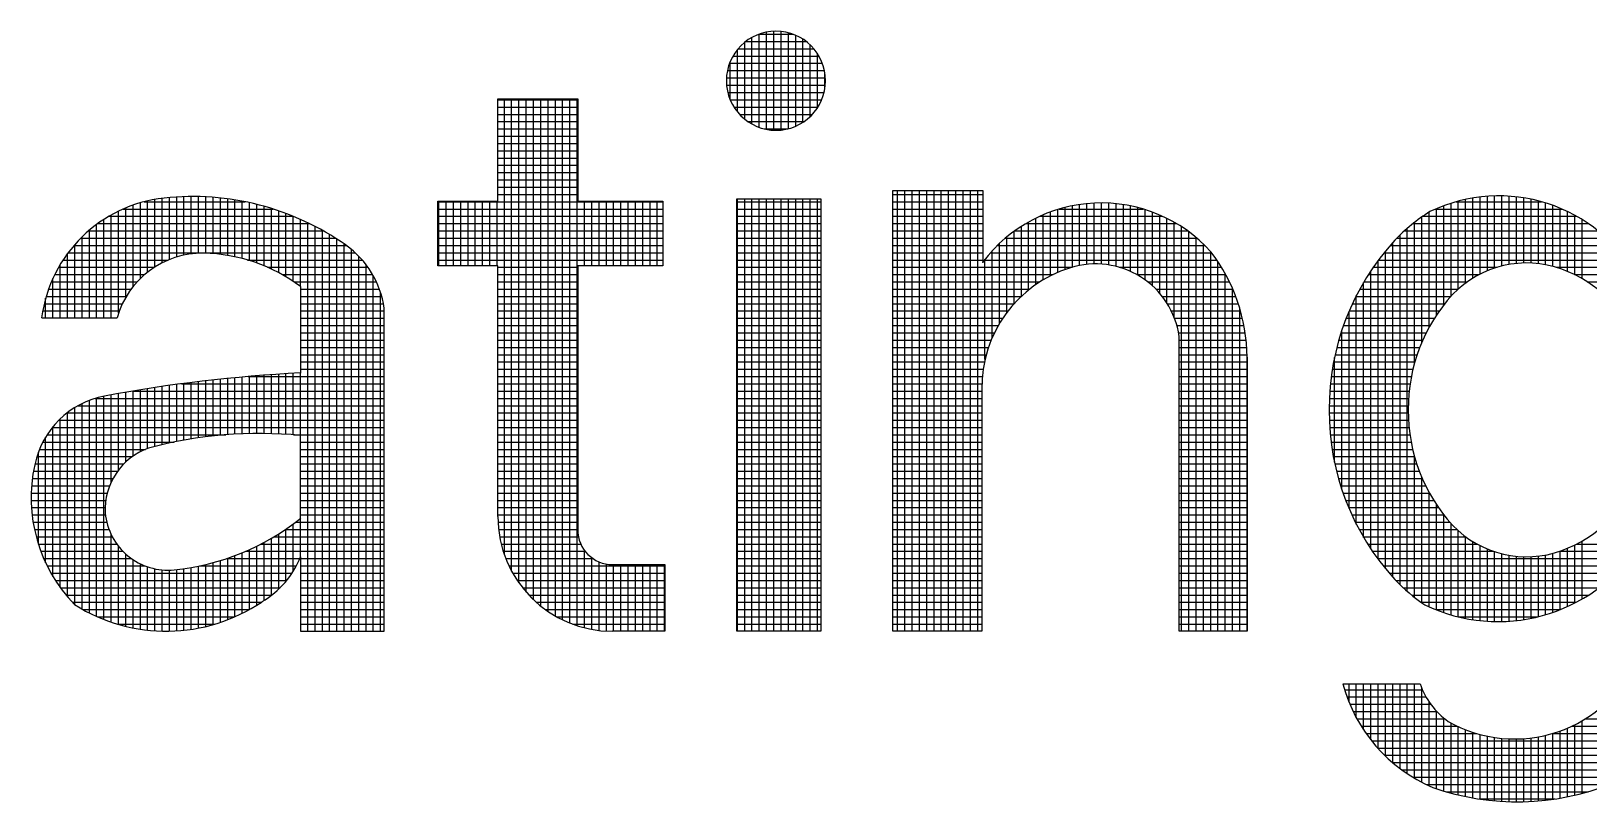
# Model space of a CAD drawing. Header units: inches. Extents: x 1155 to 1996, y 2 to 596.
# Drawn here: x 1873.246 to 1876.961, y 101.112 to 102.949 of the extents above; entities that cross this region are included whole.
import ezdxf

# ---------------------------------------------------------------- set-up
doc = ezdxf.new("R2010")
doc.units = ezdxf.units.IN
doc.header["$MEASUREMENT"] = 0
doc.layers.add('BG ÇÑ±¹Áö¿ª³\xad¹æ±â¼úÁÖ½ÄÈ¸»ç CI', color=7, linetype='Continuous')

msp = doc.modelspace()

# ---------------------------------------------------------------- linework, layer by layer
at = {"layer": 'BG ÇÑ±¹Áö¿ª³\xad¹æ±â¼úÁÖ½ÄÈ¸»ç CI', "color": 7, "linetype": 'Continuous', "lineweight": 25}
for p, q in [((1874.9653, 102.7275), (1874.9653, 102.9343)), ((1874.9817, 102.9418), (1875.0632, 102.9418)), ((1874.9826, 102.7196), (1874.9826, 102.9422)), ((1875, 102.7149), (1875, 102.9469)), ((1875.0174, 102.7128), (1875.0174, 102.949)), ((1875.0347, 102.7133), (1875.0347, 102.9484)), ((1875.0521, 102.7165), (1875.0521, 102.9453)), ((1875.0695, 102.7224), (1875.0695, 102.9393)), ((1874.9305, 102.7566), (1874.9305, 102.9052)), ((1874.9321, 102.9071), (1875.1128, 102.9071)), ((1874.9479, 102.7392), (1874.9479, 102.9226)), ((1874.9503, 102.9245), (1875.0947, 102.9245)), ((1875.0868, 102.7318), (1875.0868, 102.93)), ((1875.1042, 102.7455), (1875.1042, 102.9163)), ((1874.9118, 102.8724), (1875.1331, 102.8724)), ((1874.9132, 102.7859), (1874.9132, 102.8759)), ((1874.92, 102.8897), (1875.125, 102.8897)), ((1875.1216, 102.7665), (1875.1216, 102.8953)), ((1874.9045, 102.8376), (1875.1405, 102.8376)), ((1874.9068, 102.855), (1875.1382, 102.855)), ((1875.1389, 102.8107), (1875.1389, 102.8511)), ((1874.3592, 102.5441), (1874.3592, 102.7877)), ((1874.3592, 102.7877), (1874.5497, 102.7877)), ((1874.3749, 101.7007), (1874.3749, 102.7877)), ((1874.3922, 101.6617), (1874.3922, 102.7877)), ((1874.4096, 101.6338), (1874.4096, 102.7877)), ((1874.427, 101.6118), (1874.427, 102.7877)), ((1874.4443, 101.5937), (1874.4443, 102.7877)), ((1874.4617, 101.5785), (1874.4617, 102.7877)), ((1874.4791, 101.5657), (1874.4791, 102.7877)), ((1874.4964, 101.5548), (1874.4964, 102.7877)), ((1874.5138, 101.5457), (1874.5138, 102.7877)), ((1874.5312, 101.538), (1874.5312, 102.7877)), ((1874.5485, 101.5317), (1874.5485, 102.7877)), ((1874.5497, 102.7877), (1874.5497, 102.5441)), ((1874.9047, 102.8203), (1875.1402, 102.8203)), ((1874.9076, 102.8029), (1875.1373, 102.8029)), ((1874.3592, 102.7856), (1874.5497, 102.7856)), ((1874.3592, 102.7682), (1874.5497, 102.7682)), ((1874.3592, 102.7508), (1874.5497, 102.7508)), ((1874.9133, 102.7856), (1875.1316, 102.7856)), ((1874.9223, 102.7682), (1875.1226, 102.7682)), ((1874.9355, 102.7508), (1875.1094, 102.7508)), ((1874.3592, 102.7335), (1874.5497, 102.7335)), ((1874.3592, 102.7161), (1874.5497, 102.7161)), ((1874.9556, 102.7335), (1875.0894, 102.7335)), ((1874.9944, 102.7161), (1875.0506, 102.7161)), ((1874.3592, 102.6987), (1874.5497, 102.6987)), ((1874.3592, 102.6814), (1874.5497, 102.6814)), ((1874.3592, 102.664), (1874.5497, 102.664)), ((1874.3592, 102.6466), (1874.5497, 102.6466)), ((1874.3592, 102.6293), (1874.5497, 102.6293)), ((1874.3592, 102.6119), (1874.5497, 102.6119)), ((1874.3592, 102.5945), (1874.5497, 102.5945)), ((1874.3592, 102.5772), (1874.5497, 102.5772)), ((1875.3011, 101.5185), (1875.3011, 102.5689)), ((1875.3011, 102.5689), (1875.5159, 102.5689)), ((1875.3126, 101.5185), (1875.3126, 102.5689)), ((1875.3299, 101.5185), (1875.3299, 102.5689)), ((1875.3473, 101.5185), (1875.3473, 102.5689)), ((1875.3647, 101.5185), (1875.3647, 102.5689)), ((1875.382, 101.5185), (1875.382, 102.5689)), ((1875.3994, 101.5185), (1875.3994, 102.5689)), ((1875.4167, 101.5185), (1875.4167, 102.5689)), ((1875.4341, 101.5185), (1875.4341, 102.5689)), ((1875.4515, 101.5185), (1875.4515, 102.5689)), ((1875.4688, 101.5185), (1875.4688, 102.5689)), ((1875.4862, 101.5185), (1875.4862, 102.5689)), ((1875.5036, 101.5185), (1875.5036, 102.5689)), ((1875.5159, 102.5689), (1875.5159, 102.3987)), ((1873.4719, 102.3147), (1873.4719, 102.5277)), ((1873.4893, 102.3401), (1873.4893, 102.5343)), ((1873.5067, 102.3594), (1873.5067, 102.5399)), ((1873.5159, 102.5424), (1873.7565, 102.5424)), ((1873.524, 102.3747), (1873.524, 102.5445)), ((1873.5414, 102.387), (1873.5414, 102.548)), ((1873.5587, 102.3969), (1873.5587, 102.5506)), ((1873.5761, 102.4048), (1873.5761, 102.5524)), ((1873.5935, 102.4108), (1873.5935, 102.5537)), ((1873.6108, 102.4153), (1873.6108, 102.5545)), ((1873.6282, 102.4182), (1873.6282, 102.5549)), ((1873.6456, 102.4197), (1873.6456, 102.5547)), ((1873.6629, 102.4197), (1873.6629, 102.5541)), ((1873.6803, 102.4187), (1873.6803, 102.553)), ((1873.6977, 102.4169), (1873.6977, 102.5514)), ((1873.715, 102.4144), (1873.715, 102.5494)), ((1873.7324, 102.4111), (1873.7324, 102.5468)), ((1873.7498, 102.4069), (1873.7498, 102.5438)), ((1873.7671, 102.402), (1873.7671, 102.5402)), ((1873.7845, 102.3962), (1873.7845, 102.5361)), ((1873.8018, 102.3896), (1873.8018, 102.5316)), ((1873.8192, 102.382), (1873.8192, 102.5264)), ((1874.2164, 102.3894), (1874.2164, 102.5441)), ((1874.2164, 102.5441), (1874.3592, 102.5441)), ((1874.2164, 102.5424), (1874.7531, 102.5424)), ((1874.2186, 102.3894), (1874.2186, 102.5441)), ((1874.236, 102.3894), (1874.236, 102.5441)), ((1874.2533, 102.3894), (1874.2533, 102.5441)), ((1874.2707, 102.3894), (1874.2707, 102.5441)), ((1874.2881, 102.3894), (1874.2881, 102.5441)), ((1874.3054, 102.3894), (1874.3054, 102.5441)), ((1874.3228, 102.3894), (1874.3228, 102.5441)), ((1874.3401, 102.3894), (1874.3401, 102.5441)), ((1874.3575, 102.3894), (1874.3575, 102.5441)), ((1874.3592, 102.5598), (1874.5497, 102.5598)), ((1874.5497, 102.5441), (1874.7531, 102.5441)), ((1874.5659, 102.3894), (1874.5659, 102.5441)), ((1874.5833, 102.3894), (1874.5833, 102.5441)), ((1874.6006, 102.3894), (1874.6006, 102.5441)), ((1874.618, 102.3894), (1874.618, 102.5441)), ((1874.6353, 102.3894), (1874.6353, 102.5441)), ((1874.6527, 102.3894), (1874.6527, 102.5441)), ((1874.6701, 102.3894), (1874.6701, 102.5441)), ((1874.6874, 102.3894), (1874.6874, 102.5441)), ((1874.7048, 102.3894), (1874.7048, 102.5441)), ((1874.7222, 102.3894), (1874.7222, 102.5441)), ((1874.7395, 102.3894), (1874.7395, 102.5441)), ((1874.7531, 102.5441), (1874.7531, 102.3894)), ((1874.9295, 102.5494), (1875.1292, 102.5494)), ((1874.9295, 101.5185), (1874.9295, 102.5494)), ((1874.9295, 102.5424), (1875.1292, 102.5424)), ((1874.9305, 101.5185), (1874.9305, 102.5494)), ((1874.9479, 101.5185), (1874.9479, 102.5494)), ((1874.9653, 101.5185), (1874.9653, 102.5494)), ((1874.9826, 101.5185), (1874.9826, 102.5494)), ((1875, 101.5185), (1875, 102.5494)), ((1875.0174, 101.5185), (1875.0174, 102.5494)), ((1875.0347, 101.5185), (1875.0347, 102.5494)), ((1875.0521, 101.5185), (1875.0521, 102.5494)), ((1875.0695, 101.5185), (1875.0695, 102.5494)), ((1875.0868, 101.5185), (1875.0868, 102.5494)), ((1875.1042, 101.5185), (1875.1042, 102.5494)), ((1875.1216, 101.5185), (1875.1216, 102.5494)), ((1875.1292, 102.5494), (1875.1292, 101.5185)), ((1875.3011, 102.5598), (1875.5159, 102.5598)), ((1875.3011, 102.5424), (1875.5159, 102.5424)), ((1875.7119, 102.3806), (1875.7119, 102.529)), ((1875.7293, 102.3862), (1875.7293, 102.5329)), ((1875.7467, 102.3904), (1875.7467, 102.5359)), ((1875.764, 102.393), (1875.764, 102.538)), ((1875.7814, 102.3941), (1875.7814, 102.5392)), ((1875.7988, 102.3936), (1875.7988, 102.5396)), ((1875.8161, 102.3917), (1875.8161, 102.5391)), ((1875.8335, 102.3882), (1875.8335, 102.5378)), ((1875.8509, 102.383), (1875.8509, 102.5356)), ((1875.8682, 102.3761), (1875.8682, 102.5325)), ((1875.8856, 102.3672), (1875.8856, 102.5286)), ((1876.5975, 102.272), (1876.5975, 102.5259)), ((1876.6149, 102.2962), (1876.6149, 102.5328)), ((1876.6323, 102.3171), (1876.6323, 102.5388)), ((1876.6446, 102.5424), (1876.8483, 102.5424)), ((1876.6496, 102.3344), (1876.6496, 102.5438)), ((1876.667, 102.3485), (1876.667, 102.548)), ((1876.6844, 102.3602), (1876.6844, 102.5513)), ((1876.7017, 102.3699), (1876.7017, 102.5538)), ((1876.7191, 102.3779), (1876.7191, 102.5554)), ((1876.7364, 102.3843), (1876.7364, 102.5563)), ((1876.7538, 102.3892), (1876.7538, 102.5563)), ((1876.7712, 102.3929), (1876.7712, 102.5556)), ((1876.7885, 102.3952), (1876.7885, 102.5541)), ((1876.8059, 102.3963), (1876.8059, 102.5517)), ((1876.8233, 102.3962), (1876.8233, 102.5485)), ((1876.8406, 102.3948), (1876.8406, 102.5445)), ((1876.858, 102.3922), (1876.858, 102.5396)), ((1876.8754, 102.3883), (1876.8754, 102.5338)), ((1876.8927, 102.383), (1876.8927, 102.527)), ((1873.4053, 102.4904), (1873.9099, 102.4904)), ((1873.4198, 102.266), (1873.4198, 102.5003)), ((1873.4319, 102.5077), (1873.8713, 102.5077)), ((1873.4372, 102.266), (1873.4372, 102.5107)), ((1873.4546, 102.2764), (1873.4546, 102.5198)), ((1873.4659, 102.5251), (1873.8235, 102.5251)), ((1873.8366, 102.3733), (1873.8366, 102.5208)), ((1873.8539, 102.3637), (1873.8539, 102.5145)), ((1873.8713, 102.3528), (1873.8713, 102.5077)), ((1873.8887, 102.3407), (1873.8887, 102.5003)), ((1873.906, 101.5185), (1873.906, 102.4922)), ((1874.2164, 102.5251), (1874.7531, 102.5251)), ((1874.2164, 102.5077), (1874.7531, 102.5077)), ((1874.2164, 102.4904), (1874.7531, 102.4904)), ((1874.9295, 102.5251), (1875.1292, 102.5251)), ((1874.9295, 102.5077), (1875.1292, 102.5077)), ((1874.9295, 102.4904), (1875.1292, 102.4904)), ((1875.3011, 102.5251), (1875.5159, 102.5251)), ((1875.3011, 102.5077), (1875.5159, 102.5077)), ((1875.3011, 102.4904), (1875.5159, 102.4904)), ((1875.6182, 102.4904), (1875.9778, 102.4904)), ((1875.6251, 102.3324), (1875.6251, 102.4944)), ((1875.6425, 102.3453), (1875.6425, 102.5035)), ((1875.6514, 102.5077), (1875.9445, 102.5077)), ((1875.6598, 102.3563), (1875.6598, 102.5114)), ((1875.6772, 102.3658), (1875.6772, 102.5183)), ((1875.6946, 102.3739), (1875.6946, 102.5241)), ((1875.6978, 102.5251), (1875.8982, 102.5251)), ((1875.903, 102.3559), (1875.903, 102.5236)), ((1875.9203, 102.3418), (1875.9203, 102.5177)), ((1875.9377, 102.3239), (1875.9377, 102.5108)), ((1875.955, 102.3004), (1875.955, 102.5027)), ((1875.9724, 102.2659), (1875.9724, 102.4935)), ((1876.5419, 102.4904), (1876.96, 102.4904)), ((1876.5454, 102.158), (1876.5454, 102.4932)), ((1876.5628, 102.2074), (1876.5628, 102.5061)), ((1876.5652, 102.5077), (1876.9321, 102.5077)), ((1876.5802, 102.2432), (1876.5802, 102.5177)), ((1876.5957, 102.5251), (1876.8972, 102.5251)), ((1876.9101, 102.3763), (1876.9101, 102.5192)), ((1876.9275, 102.3684), (1876.9275, 102.5103)), ((1876.9448, 102.3591), (1876.9448, 102.5002)), ((1873.3647, 102.4556), (1873.9717, 102.4556)), ((1873.3677, 102.266), (1873.3677, 102.4586)), ((1873.3834, 102.473), (1873.9428, 102.473)), ((1873.3851, 102.266), (1873.3851, 102.4745)), ((1873.4025, 102.266), (1873.4025, 102.4883)), ((1873.9234, 101.5185), (1873.9234, 102.4835)), ((1873.9408, 101.5185), (1873.9408, 102.4742)), ((1873.9581, 101.5185), (1873.9581, 102.4641)), ((1873.9755, 101.5185), (1873.9755, 102.4532)), ((1874.2164, 102.473), (1874.7531, 102.473)), ((1874.2164, 102.4556), (1874.7531, 102.4556)), ((1874.9295, 102.473), (1875.1292, 102.473)), ((1874.9295, 102.4556), (1875.1292, 102.4556)), ((1875.3011, 102.473), (1875.5159, 102.473)), ((1875.3011, 102.4556), (1875.5159, 102.4556)), ((1875.5695, 102.4556), (1876.0264, 102.4556)), ((1875.573, 102.2786), (1875.573, 102.4586)), ((1875.5904, 102.2997), (1875.5904, 102.4721)), ((1875.5917, 102.473), (1876.0043, 102.473)), ((1875.6078, 102.3173), (1875.6078, 102.4839)), ((1875.9898, 101.5185), (1875.9898, 102.4829)), ((1876.0071, 101.5185), (1876.0071, 102.4709)), ((1876.0245, 101.5185), (1876.0245, 102.4573)), ((1876.5033, 102.4556), (1877.0035, 102.4556)), ((1876.5107, 101.6295), (1876.5107, 102.4629)), ((1876.5214, 102.473), (1876.9834, 102.473)), ((1876.5281, 101.6136), (1876.5281, 102.4789)), ((1873.333, 102.266), (1873.333, 102.4187)), ((1873.3347, 102.4209), (1874.0189, 102.4209)), ((1873.3486, 102.4383), (1873.9975, 102.4383)), ((1873.3504, 102.266), (1873.3504, 102.4403)), ((1873.9929, 101.5185), (1873.9929, 102.4415)), ((1874.0102, 101.5185), (1874.0102, 102.4285)), ((1874.2164, 102.4383), (1874.7531, 102.4383)), ((1874.2164, 102.4209), (1874.7531, 102.4209)), ((1874.9295, 102.4383), (1875.1292, 102.4383)), ((1874.9295, 102.4209), (1875.1292, 102.4209)), ((1875.3011, 102.4383), (1875.5159, 102.4383)), ((1875.3011, 102.4209), (1875.5159, 102.4209)), ((1875.534, 102.4209), (1876.0616, 102.4209)), ((1875.5383, 102.2189), (1875.5383, 102.4256)), ((1875.5505, 102.4383), (1876.0454, 102.4383)), ((1875.5557, 102.2527), (1875.5557, 102.4432)), ((1876.0419, 101.5185), (1876.0419, 102.4417)), ((1876.0592, 101.5185), (1876.0592, 102.4239)), ((1876.4728, 102.4209), (1877.0366, 102.4209)), ((1876.476, 101.6677), (1876.476, 102.4247)), ((1876.4874, 102.4383), (1877.0211, 102.4383)), ((1876.4933, 101.6474), (1876.4933, 102.445)), ((1873.3119, 102.3862), (1873.5401, 102.3862)), ((1873.3156, 102.266), (1873.3156, 102.3926)), ((1873.3225, 102.4035), (1873.5731, 102.4035)), ((1873.7621, 102.4035), (1874.0358, 102.4035)), ((1873.8099, 102.3862), (1874.0495, 102.3862)), ((1874.0276, 101.5185), (1874.0276, 102.4125)), ((1874.045, 101.5185), (1874.045, 102.3924)), ((1874.2164, 102.4035), (1874.7531, 102.4035)), ((1874.3592, 102.3894), (1874.2164, 102.3894)), ((1874.3592, 101.7919), (1874.3592, 102.3894)), ((1874.3592, 102.3862), (1874.5497, 102.3862)), ((1874.7531, 102.3894), (1874.5497, 102.3894)), ((1874.5497, 102.3894), (1874.5497, 101.7604)), ((1874.9295, 102.4035), (1875.1292, 102.4035)), ((1874.9295, 102.3862), (1875.1292, 102.3862)), ((1875.3011, 102.4035), (1875.5159, 102.4035)), ((1875.3011, 102.3862), (1875.7292, 102.3862)), ((1875.5196, 102.4035), (1876.074, 102.4035)), ((1875.5209, 102.166), (1875.5209, 102.4052)), ((1875.841, 102.3862), (1876.0851, 102.3862)), ((1876.0766, 101.5185), (1876.0766, 102.3996)), ((1876.4413, 101.7146), (1876.4413, 102.3778)), ((1876.4469, 102.3862), (1876.7425, 102.3862)), ((1876.4586, 101.6899), (1876.4586, 102.4025)), ((1876.4594, 102.4035), (1877.0503, 102.4035)), ((1876.8828, 102.3862), (1877.0624, 102.3862)), ((1873.2947, 102.3514), (1873.4989, 102.3514)), ((1873.2983, 102.266), (1873.2983, 102.3596)), ((1873.3026, 102.3688), (1873.5169, 102.3688)), ((1873.845, 102.3688), (1874.0607, 102.3688)), ((1873.8734, 102.3514), (1874.0697, 102.3514)), ((1873.889, 102.3404), (1873.889, 102.1341)), ((1874.0623, 101.5185), (1874.0623, 102.3659)), ((1874.3592, 102.3688), (1874.5497, 102.3688)), ((1874.3592, 102.3514), (1874.5497, 102.3514)), ((1874.9295, 102.3688), (1875.1292, 102.3688)), ((1874.9295, 102.3514), (1875.1292, 102.3514)), ((1875.3011, 102.3688), (1875.6833, 102.3688)), ((1875.3011, 102.3514), (1875.6518, 102.3514)), ((1875.8827, 102.3688), (1876.0951, 102.3688)), ((1875.9089, 102.3514), (1876.104, 102.3514)), ((1876.094, 101.5185), (1876.094, 102.3708)), ((1876.4239, 101.7422), (1876.4239, 102.3502)), ((1876.4246, 102.3514), (1876.6711, 102.3514)), ((1876.4353, 102.3688), (1876.6996, 102.3688)), ((1876.9266, 102.3688), (1877.0732, 102.3688)), ((1876.9574, 102.3514), (1877.2649, 102.3514)), ((1873.2809, 102.266), (1873.2809, 102.3122)), ((1873.2822, 102.3167), (1873.4731, 102.3167)), ((1873.2879, 102.3341), (1873.4846, 102.3341)), ((1873.889, 102.3341), (1874.0769, 102.3341)), ((1873.889, 102.3167), (1874.0825, 102.3167)), ((1874.0797, 101.5185), (1874.0797, 102.3261)), ((1874.3592, 102.3341), (1874.5497, 102.3341)), ((1874.3592, 102.3167), (1874.5497, 102.3167)), ((1874.9295, 102.3341), (1875.1292, 102.3341)), ((1874.9295, 102.3167), (1875.1292, 102.3167)), ((1875.3011, 102.3341), (1875.6273, 102.3341)), ((1875.3011, 102.3167), (1875.6071, 102.3167)), ((1875.9283, 102.3341), (1876.1119, 102.3341)), ((1875.9436, 102.3167), (1876.1189, 102.3167)), ((1876.1113, 101.5185), (1876.1113, 102.3354)), ((1876.4056, 102.3167), (1876.6319, 102.3167)), ((1876.4065, 101.7738), (1876.4065, 102.3186)), ((1876.4147, 102.3341), (1876.6493, 102.3341)), ((1873.2714, 102.266), (1873.4513, 102.266)), ((1873.2739, 102.282), (1873.4565, 102.282)), ((1873.2776, 102.2993), (1873.4638, 102.2993)), ((1873.889, 102.2993), (1874.0865, 102.2993)), ((1873.889, 102.282), (1874.0883, 102.282)), ((1874.0883, 101.5185), (1874.0883, 102.2888)), ((1874.3592, 102.2993), (1874.5497, 102.2993)), ((1874.3592, 102.282), (1874.5497, 102.282)), ((1874.9295, 102.2993), (1875.1292, 102.2993)), ((1874.9295, 102.282), (1875.1292, 102.282)), ((1875.3011, 102.2993), (1875.5901, 102.2993)), ((1875.3011, 102.282), (1875.5756, 102.282)), ((1875.9557, 102.2993), (1876.1251, 102.2993)), ((1875.9653, 102.282), (1876.1304, 102.282)), ((1876.1287, 101.5185), (1876.1287, 102.2877)), ((1876.3892, 101.811), (1876.3892, 102.2815)), ((1876.3894, 102.282), (1876.6044, 102.282)), ((1876.3971, 102.2993), (1876.6173, 102.2993)), ((1873.889, 102.2646), (1874.0883, 102.2646)), ((1873.889, 102.2473), (1874.0883, 102.2473)), ((1873.889, 102.2299), (1874.0883, 102.2299)), ((1874.3592, 102.2646), (1874.5497, 102.2646)), ((1874.3592, 102.2473), (1874.5497, 102.2473)), ((1874.3592, 102.2299), (1874.5497, 102.2299)), ((1874.9295, 102.2646), (1875.1292, 102.2646)), ((1874.9295, 102.2473), (1875.1292, 102.2473)), ((1874.9295, 102.2299), (1875.1292, 102.2299)), ((1875.3011, 102.2646), (1875.5631, 102.2646)), ((1875.3011, 102.2473), (1875.5525, 102.2473)), ((1875.3011, 102.2299), (1875.5433, 102.2299)), ((1875.9729, 102.2646), (1876.1348, 102.2646)), ((1875.9786, 102.2473), (1876.1386, 102.2473)), ((1875.9827, 102.2299), (1876.1415, 102.2299)), ((1876.37, 102.2299), (1876.5732, 102.2299)), ((1876.3718, 101.8569), (1876.3718, 102.2355)), ((1876.3758, 102.2473), (1876.5824, 102.2473)), ((1876.3823, 102.2646), (1876.5928, 102.2646)), ((1873.889, 102.2125), (1874.0883, 102.2125)), ((1873.889, 102.1952), (1874.0883, 102.1952)), ((1874.3592, 102.2125), (1874.5497, 102.2125)), ((1874.3592, 102.1952), (1874.5497, 102.1952)), ((1874.9295, 102.2125), (1875.1292, 102.2125)), ((1874.9295, 102.1952), (1875.1292, 102.1952)), ((1875.3011, 102.2125), (1875.5356, 102.2125)), ((1875.3011, 102.1952), (1875.5291, 102.1952)), ((1875.984, 101.5185), (1875.984, 102.2215)), ((1875.984, 102.2125), (1876.1437, 102.2125)), ((1875.984, 102.1952), (1876.1452, 102.1952)), ((1876.36, 102.1952), (1876.5578, 102.1952)), ((1876.3647, 102.2125), (1876.565, 102.2125)), ((1873.889, 102.1778), (1874.0883, 102.1778)), ((1873.889, 102.1604), (1874.0883, 102.1604)), ((1874.3592, 102.1778), (1874.5497, 102.1778)), ((1874.3592, 102.1604), (1874.5497, 102.1604)), ((1874.9295, 102.1778), (1875.1292, 102.1778)), ((1874.9295, 102.1604), (1875.1292, 102.1604)), ((1875.3011, 102.1778), (1875.5239, 102.1778)), ((1875.3011, 102.1604), (1875.5197, 102.1604)), ((1875.984, 102.1778), (1876.146, 102.1778)), ((1875.984, 102.1604), (1876.1461, 102.1604)), ((1876.1461, 101.5185), (1876.1461, 102.1737)), ((1876.1461, 102.172), (1876.1461, 101.5185)), ((1876.3523, 102.1604), (1876.5461, 102.1604)), ((1876.3544, 101.9213), (1876.3544, 102.1712)), ((1876.3559, 102.1778), (1876.5515, 102.1778)), ((1873.6803, 101.9839), (1873.6803, 102.1175)), ((1873.6977, 101.9857), (1873.6977, 102.1194)), ((1873.715, 101.9871), (1873.715, 102.1211)), ((1873.7324, 101.9883), (1873.7324, 102.1228)), ((1873.7498, 101.9891), (1873.7498, 102.1244)), ((1873.7642, 102.1257), (1874.0883, 102.1257)), ((1873.7671, 101.9897), (1873.7671, 102.1259)), ((1873.7845, 101.9899), (1873.7845, 102.1274)), ((1873.8018, 101.9899), (1873.8018, 102.1287)), ((1873.8192, 101.9896), (1873.8192, 102.13)), ((1873.8366, 101.9889), (1873.8366, 102.1311)), ((1873.8539, 101.988), (1873.8539, 102.1322)), ((1873.8713, 101.9868), (1873.8713, 102.1332)), ((1873.8887, 101.9853), (1873.8887, 102.1341)), ((1873.889, 102.1431), (1874.0883, 102.1431)), ((1874.3592, 102.1431), (1874.5497, 102.1431)), ((1874.3592, 102.1257), (1874.5497, 102.1257)), ((1874.9295, 102.1431), (1875.1292, 102.1431)), ((1874.9295, 102.1257), (1875.1292, 102.1257)), ((1875.3011, 102.1431), (1875.5167, 102.1431)), ((1875.3011, 102.1257), (1875.5147, 102.1257)), ((1875.984, 102.1431), (1876.1461, 102.1431)), ((1875.984, 102.1257), (1876.1461, 102.1257)), ((1876.3467, 102.1257), (1876.5378, 102.1257)), ((1876.3492, 102.1431), (1876.5416, 102.1431)), ((1873.4372, 101.874), (1873.4372, 102.0821)), ((1873.4546, 101.9028), (1873.4546, 102.0852)), ((1873.4719, 101.922), (1873.4719, 102.0882)), ((1873.4882, 102.091), (1874.0883, 102.091)), ((1873.4893, 101.936), (1873.4893, 102.0912)), ((1873.5067, 101.9465), (1873.5067, 102.094)), ((1873.524, 101.9542), (1873.524, 102.0967)), ((1873.5414, 101.9589), (1873.5414, 102.0994)), ((1873.5587, 101.9631), (1873.5587, 102.102)), ((1873.5761, 101.967), (1873.5761, 102.1045)), ((1873.5935, 101.9706), (1873.5935, 102.1069)), ((1873.6046, 102.1083), (1874.0883, 102.1083)), ((1873.6108, 101.9739), (1873.6108, 102.1092)), ((1873.6282, 101.9769), (1873.6282, 102.1114)), ((1873.6456, 101.9795), (1873.6456, 102.1135)), ((1873.6629, 101.9819), (1873.6629, 102.1155)), ((1874.3592, 102.1083), (1874.5497, 102.1083)), ((1874.3592, 102.091), (1874.5497, 102.091)), ((1874.9295, 102.1083), (1875.1292, 102.1083)), ((1874.9295, 102.091), (1875.1292, 102.091)), ((1875.3011, 102.1083), (1875.5137, 102.1083)), ((1875.3011, 102.091), (1875.5136, 102.091)), ((1875.5136, 102.0945), (1875.5136, 101.5185)), ((1875.984, 102.1083), (1876.1461, 102.1083)), ((1875.984, 102.091), (1876.1461, 102.091)), ((1876.3432, 102.091), (1876.5327, 102.091)), ((1876.3447, 102.1083), (1876.5349, 102.1083)), ((1873.3504, 101.5817), (1873.3504, 102.0516)), ((1873.3583, 102.0562), (1874.0883, 102.0562)), ((1873.3677, 101.5713), (1873.3677, 102.0612)), ((1873.3851, 101.562), (1873.3851, 102.0688)), ((1873.399, 102.0736), (1874.0883, 102.0736)), ((1873.4025, 101.5538), (1873.4025, 102.0747)), ((1873.4198, 101.5465), (1873.4198, 102.0789)), ((1874.3592, 102.0736), (1874.5497, 102.0736)), ((1874.3592, 102.0562), (1874.5497, 102.0562)), ((1874.9295, 102.0736), (1875.1292, 102.0736)), ((1874.9295, 102.0562), (1875.1292, 102.0562)), ((1875.3011, 102.0736), (1875.5136, 102.0736)), ((1875.3011, 102.0562), (1875.5136, 102.0562)), ((1875.984, 102.0736), (1876.1461, 102.0736)), ((1875.984, 102.0562), (1876.1461, 102.0562)), ((1876.3418, 102.0562), (1876.5306, 102.0562)), ((1876.3422, 102.0736), (1876.5312, 102.0736)), ((1873.2983, 101.649), (1873.2983, 102.006)), ((1873.3123, 102.0215), (1874.0883, 102.0215)), ((1873.3156, 101.6227), (1873.3156, 102.0247)), ((1873.3321, 102.0389), (1874.0883, 102.0389)), ((1873.333, 101.6006), (1873.333, 102.0396)), ((1874.3592, 102.0389), (1874.5497, 102.0389)), ((1874.3592, 102.0215), (1874.5497, 102.0215)), ((1874.9295, 102.0389), (1875.1292, 102.0389)), ((1874.9295, 102.0215), (1875.1292, 102.0215)), ((1875.3011, 102.0389), (1875.5136, 102.0389)), ((1875.3011, 102.0215), (1875.5136, 102.0215)), ((1875.984, 102.0389), (1876.1461, 102.0389)), ((1875.984, 102.0215), (1876.1461, 102.0215)), ((1876.3418, 102.0389), (1876.5305, 102.0389)), ((1876.3421, 102.0215), (1876.5311, 102.0215)), ((1873.2742, 101.9694), (1873.5875, 101.9694)), ((1873.2809, 101.6816), (1873.2809, 101.9815)), ((1873.2842, 101.9868), (1873.7108, 101.9868)), ((1873.2968, 102.0041), (1874.0883, 102.0041)), ((1873.8716, 101.9868), (1874.0883, 101.9868)), ((1873.889, 101.7879), (1873.889, 101.9854)), ((1873.889, 101.9694), (1874.0883, 101.9694)), ((1874.3592, 102.0041), (1874.5497, 102.0041)), ((1874.3592, 101.9868), (1874.5497, 101.9868)), ((1874.3592, 101.9694), (1874.5497, 101.9694)), ((1874.9295, 102.0041), (1875.1292, 102.0041)), ((1874.9295, 101.9868), (1875.1292, 101.9868)), ((1874.9295, 101.9694), (1875.1292, 101.9694)), ((1875.3011, 102.0041), (1875.5136, 102.0041)), ((1875.3011, 101.9868), (1875.5136, 101.9868)), ((1875.3011, 101.9694), (1875.5136, 101.9694)), ((1875.984, 102.0041), (1876.1461, 102.0041)), ((1875.984, 101.9868), (1876.1461, 101.9868)), ((1875.984, 101.9694), (1876.1461, 101.9694)), ((1876.343, 102.0041), (1876.5324, 102.0041)), ((1876.3444, 101.9868), (1876.5345, 101.9868)), ((1876.3464, 101.9694), (1876.5373, 101.9694)), ((1873.2599, 101.9347), (1873.4874, 101.9347)), ((1873.2635, 101.7258), (1873.2635, 101.9454)), ((1873.2661, 101.9521), (1873.5187, 101.9521)), ((1873.889, 101.9521), (1874.0883, 101.9521)), ((1873.889, 101.9347), (1874.0883, 101.9347)), ((1874.3592, 101.9521), (1874.5497, 101.9521)), ((1874.3592, 101.9347), (1874.5497, 101.9347)), ((1874.9295, 101.9521), (1875.1292, 101.9521)), ((1874.9295, 101.9347), (1875.1292, 101.9347)), ((1875.3011, 101.9521), (1875.5136, 101.9521)), ((1875.3011, 101.9347), (1875.5136, 101.9347)), ((1875.984, 101.9521), (1876.1461, 101.9521)), ((1875.984, 101.9347), (1876.1461, 101.9347)), ((1876.3488, 101.9521), (1876.5409, 101.9521)), ((1876.3518, 101.9347), (1876.5454, 101.9347)), ((1876.5454, 101.5993), (1876.5454, 101.9344)), ((1873.2519, 101.9), (1873.4525, 101.9)), ((1873.2554, 101.9173), (1873.4672, 101.9173)), ((1873.889, 101.9173), (1874.0883, 101.9173)), ((1873.889, 101.9), (1874.0883, 101.9)), ((1874.3592, 101.9173), (1874.5497, 101.9173)), ((1874.3592, 101.9), (1874.5497, 101.9)), ((1874.9295, 101.9173), (1875.1292, 101.9173)), ((1874.9295, 101.9), (1875.1292, 101.9)), ((1875.3011, 101.9173), (1875.5136, 101.9173)), ((1875.3011, 101.9), (1875.5136, 101.9)), ((1875.984, 101.9173), (1876.1461, 101.9173)), ((1875.984, 101.9), (1876.1461, 101.9)), ((1876.3553, 101.9173), (1876.5506, 101.9173)), ((1876.3593, 101.9), (1876.5568, 101.9)), ((1873.2474, 101.8652), (1873.4334, 101.8652)), ((1873.2492, 101.8826), (1873.4415, 101.8826)), ((1873.889, 101.8826), (1874.0883, 101.8826)), ((1873.889, 101.8652), (1874.0883, 101.8652)), ((1874.3592, 101.8826), (1874.5497, 101.8826)), ((1874.3592, 101.8652), (1874.5497, 101.8652)), ((1874.9295, 101.8826), (1875.1292, 101.8826)), ((1874.9295, 101.8652), (1875.1292, 101.8652)), ((1875.3011, 101.8826), (1875.5136, 101.8826)), ((1875.3011, 101.8652), (1875.5136, 101.8652)), ((1875.984, 101.8826), (1876.1461, 101.8826)), ((1875.984, 101.8652), (1876.1461, 101.8652)), ((1876.3639, 101.8826), (1876.5638, 101.8826)), ((1876.3691, 101.8652), (1876.5719, 101.8652)), ((1876.5628, 101.5864), (1876.5628, 101.885)), ((1873.2464, 101.8305), (1873.4243, 101.8305)), ((1873.2465, 101.8479), (1873.4278, 101.8479)), ((1873.889, 101.8479), (1874.0883, 101.8479)), ((1873.889, 101.8305), (1874.0883, 101.8305)), ((1874.3592, 101.8479), (1874.5497, 101.8479)), ((1874.3592, 101.8305), (1874.5497, 101.8305)), ((1874.9295, 101.8479), (1875.1292, 101.8479)), ((1874.9295, 101.8305), (1875.1292, 101.8305)), ((1875.3011, 101.8479), (1875.5136, 101.8479)), ((1875.3011, 101.8305), (1875.5136, 101.8305)), ((1875.984, 101.8479), (1876.1461, 101.8479)), ((1875.984, 101.8305), (1876.1461, 101.8305)), ((1876.3749, 101.8479), (1876.5809, 101.8479)), ((1876.3812, 101.8305), (1876.5911, 101.8305)), ((1876.5802, 101.5767), (1876.5802, 101.8492)), ((1876.5975, 101.5694), (1876.5975, 101.8205)), ((1873.2471, 101.8131), (1873.4228, 101.8131)), ((1873.2486, 101.7958), (1873.4235, 101.7958)), ((1873.8887, 101.6952), (1873.8887, 101.7876)), ((1873.889, 101.8131), (1874.0883, 101.8131)), ((1873.889, 101.7958), (1874.0883, 101.7958)), ((1874.3592, 101.8131), (1874.5497, 101.8131)), ((1874.3592, 101.7958), (1874.5497, 101.7958)), ((1874.9295, 101.8131), (1875.1292, 101.8131)), ((1874.9295, 101.7958), (1875.1292, 101.7958)), ((1875.3011, 101.8131), (1875.5136, 101.8131)), ((1875.3011, 101.7958), (1875.5136, 101.7958)), ((1875.984, 101.8131), (1876.1461, 101.8131)), ((1875.984, 101.7958), (1876.1461, 101.7958)), ((1876.3882, 101.8131), (1876.6025, 101.8131)), ((1876.3959, 101.7958), (1876.6152, 101.7958)), ((1876.6149, 101.563), (1876.6149, 101.7962)), ((1873.251, 101.7784), (1873.4267, 101.7784)), ((1873.2542, 101.761), (1873.4321, 101.761)), ((1873.4372, 101.5401), (1873.4372, 101.7491)), ((1873.8366, 101.6187), (1873.8366, 101.7506)), ((1873.8525, 101.761), (1874.0883, 101.761)), ((1873.8539, 101.6372), (1873.8539, 101.762)), ((1873.8713, 101.6611), (1873.8713, 101.7743)), ((1873.8768, 101.7784), (1874.0883, 101.7784)), ((1874.3596, 101.7784), (1874.5497, 101.7784)), ((1874.361, 101.761), (1874.5497, 101.761)), ((1874.9295, 101.7784), (1875.1292, 101.7784)), ((1874.9295, 101.761), (1875.1292, 101.761)), ((1875.3011, 101.7784), (1875.5136, 101.7784)), ((1875.3011, 101.761), (1875.5136, 101.761)), ((1875.984, 101.7784), (1876.1461, 101.7784)), ((1875.984, 101.761), (1876.1461, 101.761)), ((1876.4042, 101.7784), (1876.6295, 101.7784)), ((1876.4133, 101.761), (1876.6463, 101.761)), ((1876.6323, 101.5575), (1876.6323, 101.7753)), ((1876.6496, 101.5529), (1876.6496, 101.758)), ((1873.2584, 101.7437), (1873.4399, 101.7437)), ((1873.2634, 101.7263), (1873.4507, 101.7263)), ((1873.2694, 101.709), (1873.4654, 101.709)), ((1873.4546, 101.5347), (1873.4546, 101.7212)), ((1873.7573, 101.709), (1874.0883, 101.709)), ((1873.7671, 101.5705), (1873.7671, 101.7133)), ((1873.7845, 101.5808), (1873.7845, 101.7215)), ((1873.794, 101.7263), (1874.0883, 101.7263)), ((1873.8018, 101.5919), (1873.8018, 101.7304)), ((1873.8192, 101.6039), (1873.8192, 101.7401)), ((1873.8252, 101.7437), (1874.0883, 101.7437)), ((1874.3635, 101.7437), (1874.5514, 101.7437)), ((1874.3672, 101.7263), (1874.557, 101.7263)), ((1874.3721, 101.709), (1874.5676, 101.709)), ((1874.5659, 101.5268), (1874.5659, 101.7111)), ((1874.9295, 101.7437), (1875.1292, 101.7437)), ((1874.9295, 101.7263), (1875.1292, 101.7263)), ((1874.9295, 101.709), (1875.1292, 101.709)), ((1875.3011, 101.7437), (1875.5136, 101.7437)), ((1875.3011, 101.7263), (1875.5136, 101.7263)), ((1875.3011, 101.709), (1875.5136, 101.709)), ((1875.984, 101.7437), (1876.1461, 101.7437)), ((1875.984, 101.7263), (1876.1461, 101.7263)), ((1875.984, 101.709), (1876.1461, 101.709)), ((1876.423, 101.7437), (1876.6674, 101.7437)), ((1876.4336, 101.7263), (1876.6946, 101.7263)), ((1876.4451, 101.709), (1876.7341, 101.709)), ((1876.667, 101.5491), (1876.667, 101.744)), ((1876.6844, 101.5461), (1876.6844, 101.7322)), ((1876.7017, 101.5438), (1876.7017, 101.7225)), ((1876.7191, 101.5423), (1876.7191, 101.7146)), ((1876.8912, 101.709), (1877.0704, 101.709)), ((1876.8927, 101.57), (1876.8927, 101.7095)), ((1876.9101, 101.5774), (1876.9101, 101.7161)), ((1876.9275, 101.5858), (1876.9275, 101.724)), ((1876.932, 101.7263), (1877.2649, 101.7263)), ((1876.9448, 101.5952), (1876.9448, 101.7333)), ((1873.2764, 101.6916), (1873.4858, 101.6916)), ((1873.2845, 101.6742), (1873.5181, 101.6742)), ((1873.4719, 101.53), (1873.4719, 101.7027)), ((1873.4893, 101.5262), (1873.4893, 101.6892)), ((1873.5067, 101.5232), (1873.5067, 101.6792)), ((1873.524, 101.5209), (1873.524, 101.6721)), ((1873.6456, 101.5259), (1873.6456, 101.6737)), ((1873.6479, 101.6742), (1873.8789, 101.6742)), ((1873.6629, 101.5297), (1873.6629, 101.6776)), ((1873.6803, 101.5343), (1873.6803, 101.682)), ((1873.6977, 101.5397), (1873.6977, 101.6871)), ((1873.7118, 101.6916), (1873.8872, 101.6916)), ((1873.715, 101.5459), (1873.715, 101.6927)), ((1873.7324, 101.5531), (1873.7324, 101.6989)), ((1873.7498, 101.5613), (1873.7498, 101.7057)), ((1873.889, 101.6961), (1873.889, 101.5185)), ((1873.889, 101.6916), (1874.0883, 101.6916)), ((1873.889, 101.6742), (1874.0883, 101.6742)), ((1874.3783, 101.6916), (1874.5863, 101.6916)), ((1874.3858, 101.6742), (1874.7578, 101.6742)), ((1874.5833, 101.523), (1874.5833, 101.6937)), ((1874.6006, 101.5204), (1874.6006, 101.6838)), ((1874.618, 101.5189), (1874.618, 101.6787)), ((1874.6327, 101.6774), (1874.7578, 101.6774)), ((1874.6353, 101.5185), (1874.6353, 101.6774)), ((1874.6527, 101.5185), (1874.6527, 101.6774)), ((1874.6701, 101.5185), (1874.6701, 101.6774)), ((1874.6874, 101.5185), (1874.6874, 101.6774)), ((1874.7048, 101.5185), (1874.7048, 101.6774)), ((1874.7222, 101.5185), (1874.7222, 101.6774)), ((1874.7395, 101.5185), (1874.7395, 101.6774)), ((1874.7569, 101.5185), (1874.7569, 101.6774)), ((1874.7578, 101.6774), (1874.7578, 101.5185)), ((1874.9295, 101.6916), (1875.1292, 101.6916)), ((1874.9295, 101.6742), (1875.1292, 101.6742)), ((1875.3011, 101.6916), (1875.5136, 101.6916)), ((1875.3011, 101.6742), (1875.5136, 101.6742)), ((1875.984, 101.6916), (1876.1461, 101.6916)), ((1875.984, 101.6742), (1876.1461, 101.6742)), ((1876.4574, 101.6916), (1877.0572, 101.6916)), ((1876.4707, 101.6742), (1877.0424, 101.6742)), ((1876.7364, 101.5416), (1876.7364, 101.7082)), ((1876.7538, 101.5417), (1876.7538, 101.7032)), ((1876.7712, 101.5424), (1876.7712, 101.6996)), ((1876.7885, 101.544), (1876.7885, 101.6972)), ((1876.8059, 101.5463), (1876.8059, 101.6961)), ((1876.8233, 101.5494), (1876.8233, 101.6963)), ((1876.8406, 101.5533), (1876.8406, 101.6976)), ((1876.858, 101.558), (1876.858, 101.7003)), ((1876.8754, 101.5635), (1876.8754, 101.7042)), ((1873.2937, 101.6569), (1873.8686, 101.6569)), ((1873.3042, 101.6395), (1873.8558, 101.6395)), ((1873.5414, 101.5194), (1873.5414, 101.6673)), ((1873.5587, 101.5186), (1873.5587, 101.6647)), ((1873.5761, 101.5186), (1873.5761, 101.6641)), ((1873.5935, 101.5193), (1873.5935, 101.6655)), ((1873.6108, 101.5207), (1873.6108, 101.6677)), ((1873.6282, 101.523), (1873.6282, 101.6704)), ((1873.889, 101.6569), (1874.0883, 101.6569)), ((1873.889, 101.6395), (1874.0883, 101.6395)), ((1874.3949, 101.6569), (1874.7578, 101.6569)), ((1874.4056, 101.6395), (1874.7578, 101.6395)), ((1874.9295, 101.6569), (1875.1292, 101.6569)), ((1874.9295, 101.6395), (1875.1292, 101.6395)), ((1875.3011, 101.6569), (1875.5136, 101.6569)), ((1875.3011, 101.6395), (1875.5136, 101.6395)), ((1875.984, 101.6569), (1876.1461, 101.6569)), ((1875.984, 101.6395), (1876.1461, 101.6395)), ((1876.4851, 101.6569), (1877.0258, 101.6569)), ((1876.5007, 101.6395), (1877.007, 101.6395)), ((1873.3161, 101.6221), (1873.8401, 101.6221)), ((1873.3295, 101.6048), (1873.8203, 101.6048)), ((1873.889, 101.6221), (1874.0883, 101.6221)), ((1873.889, 101.6048), (1874.0883, 101.6048)), ((1874.4183, 101.6221), (1874.7578, 101.6221)), ((1874.4333, 101.6048), (1874.7578, 101.6048)), ((1874.9295, 101.6221), (1875.1292, 101.6221)), ((1874.9295, 101.6048), (1875.1292, 101.6048)), ((1875.3011, 101.6221), (1875.5136, 101.6221)), ((1875.3011, 101.6048), (1875.5136, 101.6048)), ((1875.984, 101.6221), (1876.1461, 101.6221)), ((1875.984, 101.6048), (1876.1461, 101.6048)), ((1876.5185, 101.6221), (1876.9855, 101.6221)), ((1876.5385, 101.6048), (1876.9605, 101.6048)), ((1873.3448, 101.5874), (1873.7947, 101.5874)), ((1873.3699, 101.57), (1873.7663, 101.57)), ((1873.889, 101.5874), (1874.0883, 101.5874)), ((1873.889, 101.57), (1874.0883, 101.57)), ((1874.4512, 101.5874), (1874.7578, 101.5874)), ((1874.4729, 101.57), (1874.7578, 101.57)), ((1874.9295, 101.5874), (1875.1292, 101.5874)), ((1874.9295, 101.57), (1875.1292, 101.57)), ((1875.3011, 101.5874), (1875.5136, 101.5874)), ((1875.3011, 101.57), (1875.5136, 101.57)), ((1875.984, 101.5874), (1876.1461, 101.5874)), ((1875.984, 101.57), (1876.1461, 101.57)), ((1876.5614, 101.5874), (1876.9306, 101.5874)), ((1876.5959, 101.57), (1876.8928, 101.57)), ((1873.4049, 101.5527), (1873.7313, 101.5527)), ((1873.4524, 101.5353), (1873.6839, 101.5353)), ((1873.889, 101.5527), (1874.0883, 101.5527)), ((1873.889, 101.5353), (1874.0883, 101.5353)), ((1874.5003, 101.5527), (1874.7578, 101.5527)), ((1874.5382, 101.5353), (1874.7578, 101.5353)), ((1874.9295, 101.5527), (1875.1292, 101.5527)), ((1874.9295, 101.5353), (1875.1292, 101.5353)), ((1875.3011, 101.5527), (1875.5136, 101.5527)), ((1875.3011, 101.5353), (1875.5136, 101.5353)), ((1875.984, 101.5527), (1876.1461, 101.5527)), ((1875.984, 101.5353), (1876.1461, 101.5353)), ((1876.6505, 101.5527), (1876.8382, 101.5527)), ((1873.889, 101.5185), (1874.0883, 101.5185)), ((1874.7578, 101.5185), (1874.6327, 101.5185)), ((1875.1292, 101.5185), (1874.9295, 101.5185)), ((1875.5136, 101.5185), (1875.3011, 101.5185)), ((1876.1461, 101.5185), (1875.984, 101.5185)), ((1876.3746, 101.393), (1876.5585, 101.393)), ((1876.3786, 101.379), (1876.564, 101.379)), ((1876.3892, 101.3493), (1876.3892, 101.393)), ((1876.4065, 101.3123), (1876.4065, 101.393)), ((1876.4239, 101.2833), (1876.4239, 101.393)), ((1876.4413, 101.2592), (1876.4413, 101.393)), ((1876.4586, 101.2387), (1876.4586, 101.393)), ((1876.476, 101.2208), (1876.476, 101.393)), ((1876.4933, 101.205), (1876.4933, 101.393)), ((1876.5107, 101.1911), (1876.5107, 101.393)), ((1876.5281, 101.1789), (1876.5281, 101.393)), ((1876.5454, 101.168), (1876.5454, 101.393)), ((1876.5628, 101.1583), (1876.5628, 101.3818)), ((1876.3844, 101.3617), (1876.5728, 101.3617)), ((1876.3912, 101.3443), (1876.5842, 101.3443)), ((1876.5802, 101.1499), (1876.5802, 101.35)), ((1876.3991, 101.3269), (1876.5988, 101.3269)), ((1876.408, 101.3096), (1876.6177, 101.3096)), ((1876.5975, 101.1431), (1876.5975, 101.3282)), ((1876.6149, 101.1375), (1876.6149, 101.3118)), ((1876.6323, 101.1326), (1876.6323, 101.2999)), ((1876.9448, 101.1319), (1876.9448, 101.305)), ((1876.9524, 101.3096), (1877.1989, 101.3096)), ((1876.4182, 101.2922), (1876.6475, 101.2922)), ((1876.4297, 101.2748), (1876.6929, 101.2748)), ((1876.6496, 101.1282), (1876.6496, 101.2912)), ((1876.667, 101.1243), (1876.667, 101.2838)), ((1876.6844, 101.121), (1876.6844, 101.2775)), ((1876.7017, 101.1182), (1876.7017, 101.2724)), ((1876.7191, 101.1159), (1876.7191, 101.2683)), ((1876.7364, 101.1141), (1876.7364, 101.2652)), ((1876.7538, 101.1128), (1876.7538, 101.263)), ((1876.8233, 101.1127), (1876.8233, 101.264)), ((1876.8406, 101.1139), (1876.8406, 101.2667)), ((1876.858, 101.1156), (1876.858, 101.2703)), ((1876.875, 101.2748), (1877.1733, 101.2748)), ((1876.8754, 101.1178), (1876.8754, 101.2749)), ((1876.8927, 101.1206), (1876.8927, 101.2807)), ((1876.9101, 101.1238), (1876.9101, 101.2875)), ((1876.9204, 101.2922), (1877.1868, 101.2922)), ((1876.9275, 101.1276), (1876.9275, 101.2956)), ((1876.4426, 101.2575), (1877.1583, 101.2575)), ((1876.4573, 101.2401), (1877.1415, 101.2401)), ((1876.7712, 101.112), (1876.7712, 101.2619)), ((1876.7885, 101.1118), (1876.7885, 101.2616)), ((1876.8059, 101.112), (1876.8059, 101.2624)), ((1876.4739, 101.2227), (1877.1225, 101.2227)), ((1876.4929, 101.2054), (1877.1011, 101.2054)), ((1876.5149, 101.188), (1877.0763, 101.188)), ((1876.5409, 101.1707), (1877.047, 101.1707)), ((1876.5729, 101.1533), (1877.0103, 101.1533)), ((1876.6204, 101.1359), (1876.9592, 101.1359)), ((1876.6992, 101.1186), (1876.8804, 101.1186))]:
    msp.add_line(p, q, dxfattribs=at)
for centre, radius, start, end in [((1875.0225, 102.8309), 0.1182, 0, 180), ((1875.0225, 102.8309), 0.1182, 180, 0), ((1873.5991, 102.2225), 0.3306, 96.2361, 172.4491), ((1873.6318, 101.9232), 0.6317, 54.6646, 96.2361), ((1875.798, 102.1869), 0.3527, 42.0809, 143.0927), ((1876.7464, 102.178), 0.3784, 28.5804, 115.7552), ((1876.8126, 102.1511), 0.4341, 122.0981, 136.3991), ((1873.6545, 102.2087), 0.2111, 89.1045, 164.2777), ((1873.6479, 102.0149), 0.4051, 53.4703, 88.6015), ((1873.8692, 102.2581), 0.2212, 8.002, 54.6646), ((1875.7255, 102.168), 0.4206, 0.5372, 37.3719), ((1876.934, 102.0493), 0.5923, 137.3627, 180.2938), ((1875.811, 102.1002), 0.2974, 106.8512, 181.1019), ((1875.7851, 102.1931), 0.201, 8.1307, 107.4625), ((1876.8126, 102.1511), 0.2453, 70.0414, 136.0456), ((1876.7919, 102.0941), 0.306, 20.4054, 70.0414), ((1876.934, 102.0493), 0.4035, 137.5987, 180.4312), ((1874.0627, 98.6388), 3.4997, 92.8449, 100.5633), ((1873.4609, 101.8726), 0.2104, 100.8833, 168.2388), ((1876.934, 102.0432), 0.5923, 179.7062, 222.6373), ((1876.934, 102.0432), 0.4035, 179.5688, 222.4013), ((1873.7912, 100.9693), 1.0206, 84.4976, 105.0366), ((1873.5778, 101.8088), 0.155, 109.3706, 183.1419), ((1873.6109, 101.8366), 0.3646, 167.5093, 224.3075), ((1876.7919, 101.9984), 0.306, 289.9586, 339.5946), ((1873.5724, 101.814), 0.15, 185.2748, 275.8421), ((1873.5289, 102.2393), 0.5775, 275.8421, 308.5863), ((1874.6327, 101.7919), 0.2735, 180, 270), ((1874.6327, 101.7604), 0.083, 180, 270), ((1876.8126, 101.9413), 0.2453, 223.9544, 289.9586), ((1876.7444, 101.9427), 0.4012, 244.2448, 326.4501), ((1873.6869, 101.7767), 0.2176, 300.3816, 338.271), ((1876.8126, 101.9413), 0.4341, 223.6009, 236.016), ((1873.5681, 101.9253), 0.4068, 237.5812, 304.2242), ((1876.784, 101.5813), 0.3197, 240.2936, 337.2308), ((1876.7347, 101.4891), 0.3727, 194.9372, 247.0058), ((1876.733, 101.4542), 0.185, 199.309, 234.4815), ((1876.7898, 101.7178), 0.606, 250.6586, 291.9444)]:
    msp.add_arc(centre, radius, start, end, dxfattribs=at)
msp.add_point((1875.5159, 102.3987), dxfattribs=at)

doc.saveas('drawing.dxf')
